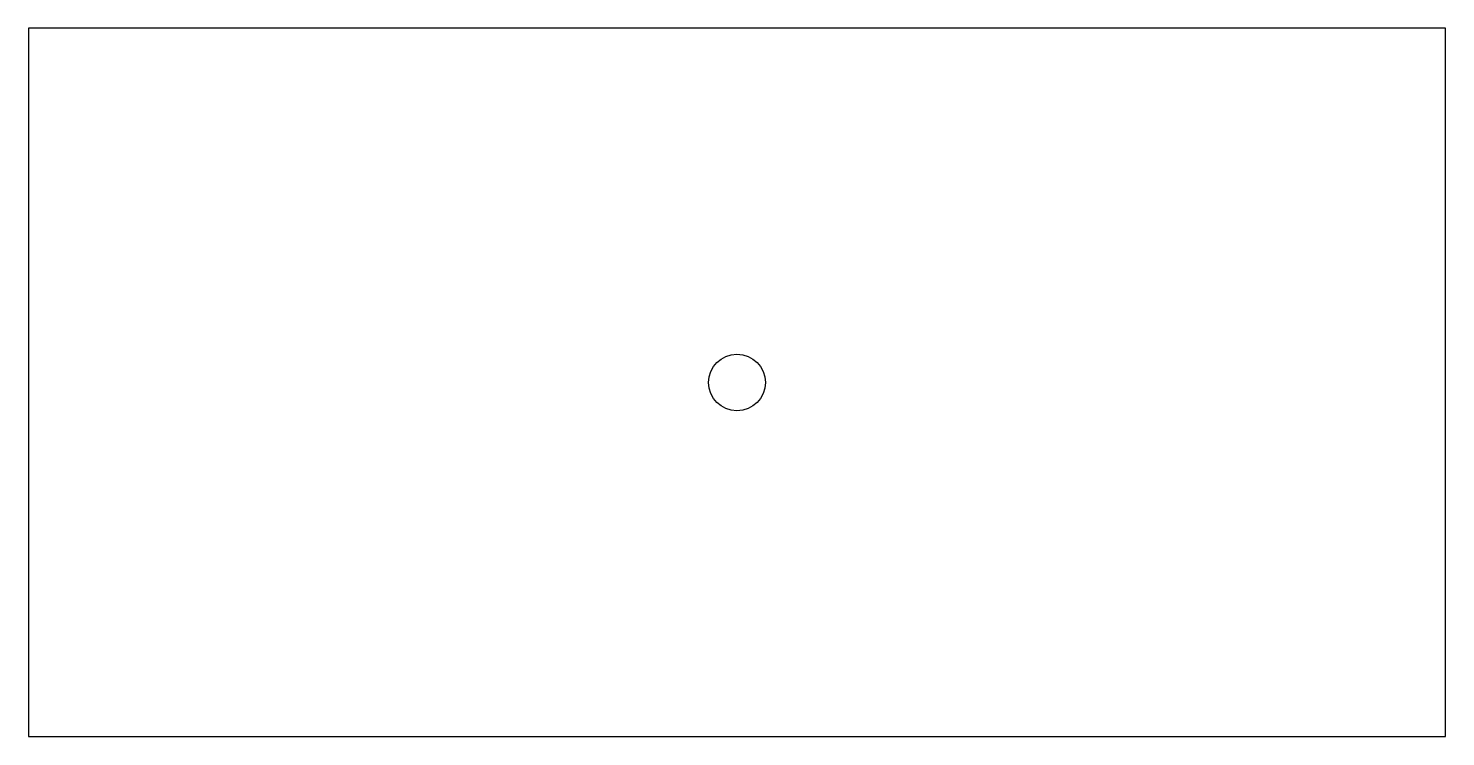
# Model space of a CAD drawing. Header units: millimetres. Extents: x 0 to 200, y 0 to 100.
import ezdxf

# ---------------------------------------------------------------- set-up
doc = ezdxf.new("R2010")
doc.units = ezdxf.units.MM
doc.header["$MEASUREMENT"] = 0
doc.layers.add('OCL_PART_DEPTH___20_000_HOLES', color=7, linetype='CONTINUOUS')
doc.layers.add('OCL_PART_DEPTH____0_000_OUTER', color=7, linetype='CONTINUOUS')

msp = doc.modelspace()

# ---------------------------------------------------------------- linework, layer by layer
at = {"layer": 'OCL_PART_DEPTH___20_000_HOLES'}
msp.add_circle((100, 50), 4, dxfattribs=at)
at = {"layer": 'OCL_PART_DEPTH____0_000_OUTER'}
msp.add_lwpolyline([(200, 100), (0, 100), (0, 0), (200, 0)], close=True, dxfattribs=at)

doc.saveas('drawing.dxf')
